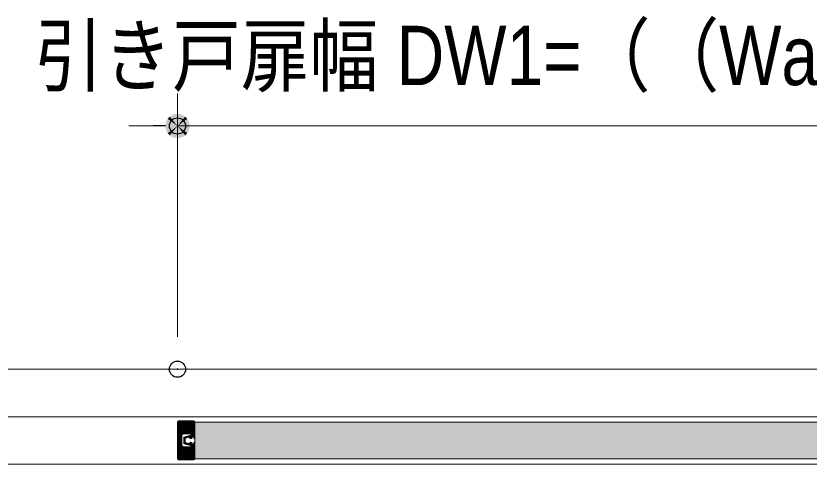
# Model space of a CAD drawing. Units: millimetres, scale not verified. Extents: x -9094 to 9094, y -4567 to 4567.
# Drawn here: x -99 to 636, y 730 to 1146 of the extents above; entities that cross this region are included whole.
import ezdxf
from ezdxf.enums import TextEntityAlignment as Align

# ---------------------------------------------------------------- set-up
doc = ezdxf.new("R2010")
doc.units = ezdxf.units.MM
doc.header["$LTSCALE"] = 30
doc.header["$PDMODE"] = 32
doc.header["$PDSIZE"] = 15
for name, color, linetype, lineweight in [('0-2_2寸法-1', 7, 'Continuous', 15), ('0-3_0', 7, 'Continuous', 25), ('0-5_3一般', 254, 'Continuous', 20)]:
    doc.layers.add(name, color=color, linetype=linetype, lineweight=lineweight)
doc.layers.add('0-4_Defpoints', color=7, linetype='Continuous')
doc.styles.add('ＭＳ Ｐゴシック', font='')
doc.styles.get('ＭＳ Ｐゴシック').set_extended_font_data('MS PGothic')

# ---------------------------------------------------------------- blocks, each defined once
blk = doc.blocks.new('_Dot')
at = {"layer": '0-3_0'}
blk.add_line((-15, 0), (-30, 0), dxfattribs=at)
for points in [[(0, 0), (-12.14, 8.82), (-10.93, 10.27)], [(0, 0), (-10.93, 10.27), (-9.56, 11.56)], [(0, 0), (-9.56, 11.56), (-8.04, 12.66)], [(0, 0), (-8.04, 12.66), (-6.39, 13.57)], [(0, 0), (-6.39, 13.57), (-4.64, 14.27)], [(0, 0), (-4.64, 14.27), (-2.81, 14.73)], [(0, 0), (-2.81, 14.73), (-0.94, 14.97)], [(0, 0), (-0.94, 14.97), (0.94, 14.97)], [(0, 0), (0.94, 14.97), (2.81, 14.73)], [(0, 0), (2.81, 14.73), (4.64, 14.27)], [(0, 0), (4.64, 14.27), (6.39, 13.57)], [(0, 0), (6.39, 13.57), (8.04, 12.66)], [(0, 0), (8.04, 12.66), (9.56, 11.56)], [(0, 0), (9.56, 11.56), (10.93, 10.27)], [(0, 0), (10.93, 10.27), (12.14, 8.82)], [(0, 0), (-15, 0), (-14.88, 1.88)], [(0, 0), (-14.88, -1.88), (-15, 0)], [(0, 0), (-14.88, 1.88), (-14.53, 3.73)], [(0, 0), (-14.53, -3.73), (-14.88, -1.88)], [(0, 0), (-14.53, 3.73), (-13.95, 5.52)], [(0, 0), (-13.95, -5.52), (-14.53, -3.73)], [(0, 0), (-13.95, 5.52), (-13.14, 7.23)], [(0, 0), (-13.14, -7.23), (-13.95, -5.52)], [(0, 0), (-13.14, 7.23), (-12.14, 8.82)], [(0, 0), (-12.14, -8.82), (-13.14, -7.23)], [(0, 0), (-10.93, -10.27), (-12.14, -8.82)], [(0, 0), (-9.56, -11.56), (-10.93, -10.27)], [(0, 0), (-8.04, -12.66), (-9.56, -11.56)], [(0, 0), (-6.39, -13.57), (-8.04, -12.66)], [(0, 0), (-4.64, -14.27), (-6.39, -13.57)], [(0, 0), (-2.81, -14.73), (-4.64, -14.27)], [(0, 0), (-0.94, -14.97), (-2.81, -14.73)], [(0, 0), (0.94, -14.97), (-0.94, -14.97)], [(0, 0), (12.14, 8.82), (13.14, 7.23)], [(0, 0), (13.14, 7.23), (13.95, 5.52)], [(0, 0), (13.95, 5.52), (14.53, 3.73)], [(0, 0), (14.53, 3.73), (14.88, 1.88)], [(0, 0), (14.88, 1.88), (15, 0)], [(0, 0), (2.81, -14.73), (0.94, -14.97)], [(0, 0), (4.64, -14.27), (2.81, -14.73)], [(0, 0), (6.39, -13.57), (4.64, -14.27)], [(0, 0), (8.04, -12.66), (6.39, -13.57)], [(0, 0), (9.56, -11.56), (8.04, -12.66)], [(0, 0), (10.93, -10.27), (9.56, -11.56)], [(0, 0), (12.14, -8.82), (10.93, -10.27)], [(0, 0), (13.14, -7.23), (12.14, -8.82)], [(0, 0), (13.95, -5.52), (13.14, -7.23)], [(0, 0), (14.53, -3.73), (13.95, -5.52)], [(0, 0), (14.88, -1.88), (14.53, -3.73)], [(0, 0), (15, 0), (14.88, -1.88)]]:
    blk.add_solid(points, dxfattribs=at)
blk = doc.blocks.new('グループ-59')
at = {"layer": '0-5_3一般', "lineweight": 18}
for p, q in [((82305, 22644), (82305, 22636)), ((82305, 22506), (82305, 22514)), ((82333, 22652), (82313, 22652)), ((82313, 22628), (82333, 22628)), ((82313, 22522), (82333, 22522)), ((82337, 22678), (82337, 22656)), ((82413, 22678), (82413, 22640)), ((82413, 22472), (82413, 22510)), ((82421, 22632), (82429, 22632)), ((82421, 22518), (82429, 22518)), ((82333, 22498), (82313, 22498)), ((82337, 22472), (82337, 22494))]:
    blk.add_line(p, q, dxfattribs=at)
at = {"layer": '0-5_3一般', "color": 7, "lineweight": 15}
for p, q in [((82305, 22644), (82305, 22636)), ((82305, 22506), (82305, 22514)), ((82333, 22652), (82313, 22652)), ((82313, 22628), (82333, 22628)), ((82313, 22522), (82333, 22522)), ((82337, 22678), (82337, 22656)), ((82361, 22656), (82361, 22678)), ((82413, 22678), (82413, 22640)), ((82413, 22472), (82413, 22510)), ((82421, 22632), (82429, 22632)), ((82421, 22518), (82429, 22518)), ((82437, 22640), (82437, 22678)), ((82437, 22510), (82437, 22472)), ((82333, 22498), (82313, 22498)), ((82337, 22472), (82337, 22494)), ((82361, 22494), (82361, 22472))]:
    blk.add_line(p, q, dxfattribs=at)
at = {"layer": '0-5_3一般'}
for p, q in [((82357.8, 22643), (82305, 22643)), ((82353.5, 22637), (82305, 22637)), ((82355.2, 22511), (82305, 22511)), ((82348.9, 22517), (82305.6, 22517)), ((82360, 22649), (82306.8, 22649)), ((82345.6, 22631), (82306.8, 22631)), ((82360.9, 22655), (82336.9, 22655)), ((82361, 22673), (82337, 22673)), ((82361, 22667), (82337, 22667)), ((82361, 22661), (82337, 22661)), ((82437, 22677), (82413, 22677)), ((82437, 22677), (82413, 22677)), ((82437, 22671), (82413, 22671)), ((82437, 22665), (82413, 22665)), ((82437, 22659), (82413, 22659)), ((82437, 22653), (82413, 22653)), ((82437, 22647), (82413, 22647)), ((82437, 22641), (82413, 22641)), ((82436.9, 22511), (82413.1, 22511)), ((82435.2, 22635), (82414.8, 22635)), ((82432.8, 22517), (82417.2, 22517)), ((82432.8, 22517), (82417.2, 22517)), ((82358.7, 22505), (82305.1, 22505)), ((82360.5, 22499), (82309.2, 22499)), ((82361, 22493), (82337, 22493)), ((82361, 22487), (82337, 22487)), ((82361, 22481), (82337, 22481)), ((82361, 22475), (82337, 22475)), ((82437, 22505), (82413, 22505)), ((82437, 22499), (82413, 22499)), ((82437, 22493), (82413, 22493)), ((82437, 22487), (82413, 22487)), ((82437, 22481), (82413, 22481)), ((82437, 22475), (82413, 22475))]:
    blk.add_line(p, q, dxfattribs=at)
at = {"layer": '0-5_3一般', "color": 7, "lineweight": 15}
blk.add_lwpolyline([(82365, 22722), (82401, 22722), (82401, 22798), (82429, 22798), (82437, 22735), (82437, 22678), (82337, 22678), (82169, 22633), (82169, 22517), (82337, 22472), (82437, 22472), (82437, 22415), (82429, 22352), (82401, 22352), (82401, 22428), (82365, 22428), (82365, 22410), (82349, 22410), (82325.3, 22433.7), (82137, 22484.2), (82137, 22665.8), (82325.3, 22716.3), (82349, 22740), (82365, 22740)], close=True, dxfattribs=at)
at = {"layer": '0-5_3一般', "lineweight": 18}
for points in [[(82361, 22656), (82361, 22678), (82337, 22678)], [(82437, 22640), (82437, 22678), (82413, 22678)], [(82437, 22510), (82437, 22472), (82413, 22472)], [(82361, 22494), (82361, 22472), (82337, 22472)]]:
    blk.add_lwpolyline(points, dxfattribs=at)
for centre, radius, start, end in [((82313, 22644), 8, 90, 180), ((82313, 22636), 8, 180, 270), ((82313, 22514), 8, 90, 180), ((82333, 22656), 4, 270, 0), ((82333, 22656), 28, 270, 360), ((82333, 22494), 28, 0, 90), ((82421, 22640), 8, 180, 270), ((82421, 22510), 8, 90, 180), ((82429, 22640), 8, 270, 360), ((82429, 22510), 8, 0, 90), ((82313, 22506), 8, 180, 270), ((82333, 22494), 4, 360, 90)]:
    blk.add_arc(centre, radius, start, end, dxfattribs=at)
at = {"layer": '0-5_3一般', "color": 7, "lineweight": 15}
for centre, radius, start, end in [((82313, 22644), 8, 90, 180), ((82313, 22636), 8, 180, 270), ((82313, 22514), 8, 90, 180), ((82333, 22656), 4, 270, 0), ((82333, 22656), 28, 270, 0), ((82333, 22494), 28, 0, 90), ((82421, 22640), 8, 180, 270), ((82421, 22510), 8, 90, 180), ((82429, 22640), 8, 270, 0), ((82429, 22510), 8, 0, 90), ((82313, 22506), 8, 180, 270), ((82333, 22494), 4, 0, 90)]:
    blk.add_arc(centre, radius, start, end, dxfattribs=at)
at = {"layer": '0-5_3一般'}
for points in [[(82325.3, 22716.3), (82365, 22740), (82349, 22740)], [(82325.3, 22716.3), (82365, 22722), (82365, 22740)], [(82401, 22798), (82437, 22735), (82429, 22798)], [(82401, 22798), (82437, 22678), (82437, 22735)], [(82401, 22798), (82401, 22722), (82437, 22678)], [(82337, 22678), (82325.3, 22716.3), (82137, 22665.8)], [(82337, 22678), (82137, 22665.8), (82169, 22633)], [(82169, 22633), (82137, 22665.8), (82137, 22484.2)], [(82169, 22633), (82137, 22484.2), (82169, 22517)], [(82169, 22517), (82137, 22484.2), (82325.3, 22433.7)], [(82169, 22517), (82437, 22415), (82337, 22472)], [(82169, 22517), (82401, 22428), (82437, 22415)], [(82169, 22517), (82365, 22428), (82401, 22428)], [(82169, 22517), (82325.3, 22433.7), (82365, 22428)], [(82437, 22678), (82365, 22722), (82325.3, 22716.3)], [(82437, 22678), (82325.3, 22716.3), (82337, 22678)], [(82437, 22678), (82401, 22722), (82365, 22722)], [(82365, 22428), (82325.3, 22433.7), (82349, 22410)], [(82337, 22472), (82437, 22415), (82437, 22472)], [(82365, 22428), (82349, 22410), (82365, 22410)], [(82437, 22415), (82401, 22428), (82401, 22352)], [(82437, 22415), (82401, 22352), (82429, 22352)]]:
    blk.add_solid(points, dxfattribs=at)
blk = doc.blocks.new('グループ-60')
at = {"layer": '0-5_3一般'}
for p, q in [((82437, 23082), (81957, 23082)), ((82437, 23076), (81957, 23076)), ((82437, 23070), (81957, 23070)), ((82437, 23064), (81957, 23064)), ((82436.8, 23088), (81957.2, 23088)), ((82435.6, 23094), (81958.4, 23094)), ((82432.9, 23100), (81961.1, 23100)), ((82428.4, 23106), (81965.6, 23106)), ((82420, 23112), (81974, 23112)), ((82437, 23058), (81987, 23058)), ((82437, 23052), (81987, 23052)), ((82437, 23046), (81987, 23046)), ((82437, 23040), (81987, 23040)), ((82437, 23034), (81987, 23034)), ((82437, 23028), (81987, 23028)), ((82437, 23022), (81987, 23022)), ((82437, 23016), (81987, 23016)), ((82437, 23010), (81987, 23010)), ((82437, 23004), (81987, 23004)), ((82437, 22998), (81987, 22998)), ((82437, 22992), (81987, 22992)), ((82437, 22986), (81987, 22986)), ((82437, 22980), (81987, 22980)), ((82437, 22974), (81987, 22974)), ((82437, 22968), (81987, 22968)), ((82437, 22962), (81987, 22962)), ((82437, 22956), (81987, 22956)), ((82365, 23025), (82029, 23025)), ((82365, 23019), (82029, 23019)), ((82365, 23013), (82029, 23013)), ((82365, 23007), (82029, 23007)), ((82365, 23001), (82029, 23001)), ((82365, 22995), (82029, 22995)), ((82365, 22989), (82029, 22989)), ((82365, 22983), (82029, 22983)), ((82365, 22977), (82029, 22977)), ((82365, 22971), (82029, 22971)), ((82365, 22965), (82029, 22965)), ((82365, 22959), (82029, 22959)), ((82365, 22953), (82029, 22953)), ((82364.3, 23031), (82029.7, 23031)), ((82362.4, 23037), (82031.6, 23037)), ((82107, 23043), (82035, 23043)), ((82101, 23049), (82041, 23049)), ((82095, 23055), (82059, 23055)), ((82359, 23043), (82287, 23043)), ((82353, 23049), (82293, 23049)), ((82335, 23055), (82299, 23055)), ((82437, 22950), (81987, 22950)), ((82437, 22926), (81987, 22926)), ((82437, 22920), (81987, 22920)), ((82437, 22914), (81987, 22914)), ((82437, 22890), (81987, 22890)), ((82437, 22884), (81987, 22884)), ((82437, 22878), (81987, 22878)), ((82437, 22872), (81987, 22872)), ((82437, 22866), (81987, 22866)), ((82437, 22860), (81987, 22860)), ((82437, 22854), (81987, 22854)), ((82437, 22848), (81987, 22848)), ((82437, 22842), (81987, 22842)), ((82437, 22836), (81987, 22836)), ((82437, 22830), (81987, 22830)), ((82437, 22824), (81987, 22824)), ((82437, 22818), (81987, 22818)), ((82437, 22812), (81987, 22812)), ((82437, 22806), (81987, 22806)), ((82401, 22794), (81987, 22794)), ((82401, 22788), (81987, 22788)), ((82401, 22782), (81987, 22782)), ((82401, 22776), (81987, 22776)), ((82401, 22770), (81987, 22770)), ((82401, 22764), (81987, 22764)), ((82401, 22758), (81987, 22758)), ((82118.3, 22752), (81987, 22752)), ((82105.7, 22746), (81987, 22746)), ((82097.6, 22740), (81987, 22740)), ((82091.6, 22734), (81987, 22734)), ((82437, 22944), (81987.5, 22944)), ((82437, 22908), (81988.5, 22908)), ((82437, 22896), (81991.5, 22896)), ((82437, 22932), (81992.5, 22932)), ((82437, 22938), (81993.5, 22938)), ((82437, 22902), (81994.5, 22902)), ((82365, 22947), (82029, 22947)), ((82368.5, 22941), (82029, 22941)), ((82373.5, 22935), (82029, 22935)), ((82367.5, 22929), (82029, 22929)), ((82365, 22923), (82029, 22923)), ((82365, 22917), (82029, 22917)), ((82365, 22911), (82029, 22911)), ((82369.5, 22905), (82029, 22905)), ((82372.5, 22899), (82029, 22899)), ((82366.5, 22893), (82029, 22893)), ((82365, 22887), (82029, 22887)), ((82365, 22881), (82029, 22881)), ((82365, 22875), (82029, 22875)), ((82365, 22869), (82029, 22869)), ((82365, 22863), (82029, 22863)), ((82365, 22857), (82029, 22857)), ((82365, 22851), (82029, 22851)), ((82365, 22845), (82029, 22845)), ((82365, 22839), (82029, 22839)), ((82365, 22833), (82029, 22833)), ((82364.8, 22827), (82029.2, 22827)), ((82363.6, 22821), (82030.4, 22821)), ((82360.9, 22815), (82033.1, 22815)), ((82356.4, 22809), (82037.6, 22809)), ((82348, 22803), (82046, 22803)), ((82401, 22752), (82365, 22752)), ((82401, 22746), (82365, 22746)), ((82401, 22740), (82365, 22740)), ((82401, 22734), (82365, 22734)), ((82437, 22800), (82401, 22800)), ((82087.1, 22728), (81987, 22728)), ((82083.4, 22722), (81987, 22722)), ((82081, 22716), (81987, 22716)), ((82079.1, 22710), (81987, 22710)), ((82077.7, 22704), (81987, 22704)), ((82077.2, 22698), (81987, 22698)), ((82077, 22692), (81987, 22692)), ((82077, 22686), (81987, 22686)), ((82077, 22680), (81987, 22680)), ((82077, 22674), (81987, 22674)), ((82077, 22668), (81987, 22668)), ((82077, 22662), (81987, 22662)), ((82077, 22656), (81987, 22656)), ((82077, 22650), (81987, 22650)), ((82077, 22644), (81987, 22644)), ((82077, 22638), (81987, 22638)), ((82077, 22632), (81987, 22632)), ((82077, 22626), (81987, 22626)), ((82077, 22620), (81987, 22620)), ((82077, 22614), (81987, 22614)), ((82077, 22608), (81987, 22608)), ((82077, 22602), (81987, 22602)), ((82077, 22596), (81987, 22596)), ((82077, 22590), (81987, 22590)), ((82077, 22584), (81987, 22584)), ((82077, 22578), (81987, 22578)), ((82077, 22572), (81987, 22572)), ((82077, 22566), (81987, 22566)), ((82077, 22560), (81987, 22560)), ((82077, 22554), (81987, 22554)), ((82077, 22548), (81987, 22548)), ((82077, 22542), (81987, 22542)), ((82077, 22536), (81987, 22536)), ((82077, 22530), (81987, 22530)), ((82077, 22524), (81987, 22524)), ((82077, 22518), (81987, 22518)), ((82077, 22512), (81987, 22512)), ((82401, 22728), (82365, 22728)), ((82077, 22506), (81987, 22506)), ((82077, 22500), (81987, 22500)), ((82077, 22494), (81987, 22494)), ((82077, 22488), (81987, 22488)), ((82077, 22482), (81987, 22482)), ((82077, 22476), (81987, 22476)), ((82077, 22470), (81987, 22470)), ((82077, 22464), (81987, 22464)), ((82077, 22458), (81987, 22458)), ((82077.2, 22452), (81987, 22452)), ((82077.7, 22446), (81987, 22446)), ((82079.1, 22440), (81987, 22440)), ((82081, 22434), (81987, 22434)), ((82083.4, 22428), (81987, 22428)), ((82087.1, 22422), (81987, 22422)), ((82091.6, 22416), (81987, 22416)), ((82097.6, 22410), (81987, 22410)), ((82105.7, 22404), (81987, 22404)), ((82118.3, 22398), (81987, 22398)), ((82401, 22392), (81987, 22392)), ((82401, 22386), (81987, 22386)), ((82401, 22380), (81987, 22380)), ((82401, 22374), (81987, 22374)), ((82401, 22368), (81987, 22368)), ((82401, 22362), (81987, 22362)), ((82401, 22356), (81987, 22356)), ((82437, 22344), (81987, 22344)), ((82437, 22338), (81987, 22338)), ((82437, 22332), (81987, 22332)), ((82437, 22326), (81987, 22326)), ((82437, 22320), (81987, 22320)), ((82437, 22314), (81987, 22314)), ((82437, 22308), (81987, 22308)), ((82437, 22302), (81987, 22302)), ((82437, 22296), (81987, 22296)), ((82437, 22290), (81987, 22290)), ((82365, 22320), (82029, 22320)), ((82365, 22314), (82029, 22314)), ((82365, 22308), (82029, 22308)), ((82365, 22302), (82029, 22302)), ((82365, 22296), (82029, 22296)), ((82365, 22290), (82029, 22290)), ((82364.3, 22326), (82029.7, 22326)), ((82362.4, 22332), (82031.6, 22332)), ((82359, 22338), (82035, 22338)), ((82353, 22344), (82041, 22344)), ((82335, 22350), (82059, 22350)), ((82401, 22422), (82365, 22422)), ((82401, 22416), (82365, 22416)), ((82401, 22410), (82365, 22410)), ((82401, 22404), (82365, 22404)), ((82401, 22398), (82365, 22398)), ((82437, 22350), (82401, 22350)), ((82437, 22086), (81957, 22086)), ((82437, 22080), (81957, 22080)), ((82437, 22074), (81957, 22074)), ((82437, 22068), (81957, 22068)), ((82437, 22284), (81987, 22284)), ((82437, 22278), (81987, 22278)), ((82437, 22272), (81987, 22272)), ((82437, 22266), (81987, 22266)), ((82437, 22260), (81987, 22260)), ((82437, 22236), (81987, 22236)), ((82437, 22230), (81987, 22230)), ((82437, 22224), (81987, 22224)), ((82437, 22200), (81987, 22200)), ((82437, 22194), (81987, 22194)), ((82437, 22188), (81987, 22188)), ((82437, 22182), (81987, 22182)), ((82437, 22176), (81987, 22176)), ((82437, 22170), (81987, 22170)), ((82437, 22164), (81987, 22164)), ((82437, 22158), (81987, 22158)), ((82437, 22152), (81987, 22152)), ((82437, 22146), (81987, 22146)), ((82437, 22140), (81987, 22140)), ((82437, 22134), (81987, 22134)), ((82437, 22128), (81987, 22128)), ((82437, 22122), (81987, 22122)), ((82437, 22116), (81987, 22116)), ((82437, 22110), (81987, 22110)), ((82437, 22104), (81987, 22104)), ((82437, 22098), (81987, 22098)), ((82437, 22092), (81987, 22092)), ((82437, 22206), (81987.5, 22206)), ((82437, 22242), (81988.5, 22242)), ((82437, 22254), (81991.5, 22254)), ((82437, 22218), (81992.5, 22218)), ((82437, 22212), (81993.5, 22212)), ((82437, 22248), (81994.5, 22248)), ((82365, 22284), (82029, 22284)), ((82365, 22278), (82029, 22278)), ((82365, 22272), (82029, 22272)), ((82365, 22266), (82029, 22266)), ((82365, 22260), (82029, 22260)), ((82369.5, 22254), (82029, 22254)), ((82372.5, 22248), (82029, 22248)), ((82366.5, 22242), (82029, 22242)), ((82365, 22236), (82029, 22236)), ((82365, 22230), (82029, 22230)), ((82365, 22224), (82029, 22224)), ((82370.5, 22218), (82029, 22218)), ((82371.5, 22212), (82029, 22212)), ((82365.5, 22206), (82029, 22206)), ((82365, 22200), (82029, 22200)), ((82365, 22194), (82029, 22194)), ((82365, 22188), (82029, 22188)), ((82365, 22182), (82029, 22182)), ((82365, 22176), (82029, 22176)), ((82365, 22170), (82029, 22170)), ((82365, 22164), (82029, 22164)), ((82365, 22158), (82029, 22158)), ((82365, 22152), (82029, 22152)), ((82365, 22146), (82029, 22146)), ((82365, 22140), (82029, 22140)), ((82365, 22134), (82029, 22134)), ((82365, 22128), (82029, 22128)), ((82364.8, 22122), (82029.2, 22122)), ((82363.6, 22116), (82030.4, 22116)), ((82360.9, 22110), (82033.1, 22110)), ((82104, 22104), (82037.6, 22104)), ((82098, 22098), (82046, 22098)), ((82356.4, 22104), (82290, 22104)), ((82348, 22098), (82296, 22098)), ((82436.8, 22062), (81957.2, 22062)), ((82435.6, 22056), (81958.4, 22056)), ((82432.9, 22050), (81961.1, 22050)), ((82428.4, 22044), (81965.6, 22044)), ((82420, 22038), (81974, 22038))]:
    blk.add_line(p, q, dxfattribs=at)
at = {"layer": '0-5_3一般', "lineweight": 18}
for p, q in [((82407, 23115), (81987, 23115)), ((82029, 22830), (82029, 23025)), ((82335, 22800), (82059, 22800)), ((82077, 22455), (82077, 22695)), ((82029, 22320), (82029, 22125)), ((82335, 22350), (82059, 22350)), ((81987, 22035), (82407, 22035))]:
    blk.add_line(p, q, dxfattribs=at)
at = {"layer": '0-5_3一般', "color": 7, "lineweight": 15}
for p, q in [((82407, 23115), (81987, 23115)), ((82029, 22830), (82029, 23025)), ((82335, 22800), (82059, 22800)), ((82077, 22455), (82077, 22695)), ((82029, 22320), (82029, 22125)), ((82335, 22350), (82059, 22350)), ((81987, 22035), (82407, 22035))]:
    blk.add_line(p, q, dxfattribs=at)
blk.add_lwpolyline([(81987, 22099), (81954, 22099), (81954, 23051), (81987, 23051)], close=True, dxfattribs=at)
at = {"layer": '0-5_3一般', "lineweight": 18}
for points in [[(81957, 23085), (81957, 23058), (81987, 23058), (81987, 22944.5)], [(82059, 23055), (82095, 23055), (82107, 23043), (82287, 23043), (82299, 23055), (82335, 23055)], [(82137, 22755), (82365, 22755), (82365, 22728), (82401, 22728), (82401, 22800), (82437, 22800), (82437, 23085)], [(82365, 23025), (82365, 22944.5), (82374, 22935.5), (82365, 22926.5), (82365, 22909.5), (82374, 22900.5), (82365, 22891.5), (82365, 22830)], [(81987, 22944.5), (81996, 22935.5), (81987, 22926.5), (81987, 22909.5), (81996, 22900.5), (81987, 22891.5), (81987, 22258.5), (81996, 22249.5), (81987, 22240.5), (81987, 22223.5), (81996, 22214.5), (81987, 22205.5), (81987, 22092), (81957, 22092), (81957, 22065)], [(82437, 22065), (82437, 22350), (82401, 22350), (82401, 22422), (82365, 22422), (82365, 22395), (82137, 22395)], [(82365, 22125), (82365, 22205.5), (82374, 22214.5), (82365, 22223.5), (82365, 22240.5), (82374, 22249.5), (82365, 22258.5), (82365, 22320)], [(82059, 22095), (82095, 22095), (82107, 22107), (82287, 22107), (82299, 22095), (82335, 22095)]]:
    blk.add_lwpolyline(points, dxfattribs=at)
at = {"layer": '0-5_3一般', "color": 7, "lineweight": 15}
for points in [[(81957, 23085), (81957, 23058), (81987, 23058), (81987, 22944.5)], [(82059, 23055), (82095, 23055), (82107, 23043), (82287, 23043), (82299, 23055), (82335, 23055)], [(82137, 22755), (82365, 22755), (82365, 22728), (82401, 22728), (82401, 22800), (82437, 22800), (82437, 23085)], [(82365, 23025), (82365, 22944.5), (82374, 22935.5), (82365, 22926.5), (82365, 22909.5), (82374, 22900.5), (82365, 22891.5), (82365, 22830)], [(81987, 22944.5), (81996, 22935.5), (81987, 22926.5), (81987, 22909.5), (81996, 22900.5), (81987, 22891.5), (81987, 22258.5), (81996, 22249.5), (81987, 22240.5), (81987, 22223.5), (81996, 22214.5), (81987, 22205.5), (81987, 22092), (81957, 22092), (81957, 22065)], [(82437, 22065), (82437, 22350), (82401, 22350), (82401, 22422), (82365, 22422), (82365, 22395), (82137, 22395)], [(82365, 22125), (82365, 22205.5), (82374, 22214.5), (82365, 22223.5), (82365, 22240.5), (82374, 22249.5), (82365, 22258.5), (82365, 22320)], [(82059, 22095), (82095, 22095), (82107, 22107), (82287, 22107), (82299, 22095), (82335, 22095)]]:
    blk.add_lwpolyline(points, dxfattribs=at)
at = {"layer": '0-5_3一般', "lineweight": 18}
for centre, radius, start, end in [((81987, 23085), 30, 90, 180), ((82059, 23025), 30, 90, 180), ((82335, 23025), 30, 360, 90), ((82407, 23085), 30, 360, 90), ((82059, 22830), 30, 180, 270), ((82137, 22695), 60, 90, 180), ((82335, 22830), 30, 270, 0), ((82059, 22320), 30, 90, 180), ((82137, 22455), 60, 180, 270), ((82335, 22320), 30, 360, 90), ((82059, 22125), 30, 180, 270), ((82335, 22125), 30, 270, 0), ((81987, 22065), 30, 180, 270), ((82407, 22065), 30, 270, 0)]:
    blk.add_arc(centre, radius, start, end, dxfattribs=at)
at = {"layer": '0-5_3一般', "color": 7, "lineweight": 15}
for centre, radius, start, end in [((81987, 23085), 30, 90, 180), ((82059, 23025), 30, 90, 180), ((82335, 23025), 30, 0, 90), ((82407, 23085), 30, 0, 90), ((82059, 22830), 30, 180, 270), ((82137, 22695), 60, 90, 180), ((82335, 22830), 30, 270, 0), ((82059, 22320), 30, 90, 180), ((82137, 22455), 60, 180, 270), ((82335, 22320), 30, 0, 90), ((82059, 22125), 30, 180, 270), ((82335, 22125), 30, 270, 0), ((81987, 22065), 30, 180, 270), ((82407, 22065), 30, 270, 0)]:
    blk.add_arc(centre, radius, start, end, dxfattribs=at)
at = {"layer": '0-5_3一般'}
blk.add_solid([(81987, 22099), (81987, 23051), (81954, 22099), (81954, 23051)], dxfattribs=at)
blk = doc.blocks.new('グループ-61')
at = {"layer": '0-5_3一般', "color": 7, "lineweight": 15}
blk.add_line((82437, 22065), (82437, 23085), dxfattribs=at)
at = {"layer": '0-5_3一般'}
for name in ['グループ-60', 'グループ-59']:
    blk.add_blockref(name, (0, 0), dxfattribs=at)
blk = doc.blocks.new('グループ-65')
at = {"layer": '0-5_3一般', "color": 7, "lineweight": 15}
blk.add_lwpolyline([(82437, 23085), (106317, 23085), (106317, 22065), (82437, 22065)], close=True, dxfattribs=at)
at = {"layer": '0-5_3一般'}
blk.add_solid([(82437, 23085), (82437, 22065), (106317, 23085), (106317, 22065)], dxfattribs=at)
blk.add_blockref('グループ-61', (0, 0), dxfattribs=at)
blk = doc.blocks.new('グループ-73')
at = {"layer": '0-5_3一般', "color": 7, "lineweight": 15}
for points in [[(57600, 24555), (131160, 24555), (131160, 23235), (57600, 23235)], [(57600, 23235), (131160, 23235), (131160, 21915), (57600, 21915)]]:
    blk.add_lwpolyline(points, close=True, dxfattribs=at)
at = {"layer": '0-5_3一般'}
blk.add_blockref('グループ-65', (0, 0), dxfattribs=at)
blk = doc.blocks.new('グループ-74')
at = {"layer": '0-5_3一般'}
blk.add_blockref('グループ-73', (0, 0), dxfattribs=at)

msp = doc.modelspace()

# ---------------------------------------------------------------- linework, layer by layer
at = {"layer": '0-2_2寸法-1'}
for p, q in [((50.65, 848.5), (50.65, 1074)), ((28.14, 1044), (5.63, 1044)), ((878.65, 1044), (50.65, 1044))]:
    msp.add_line(p, q, dxfattribs=at)
at = {"layer": '0-4_Defpoints'}
for p in [(50.65, 1044), (50.65, 818.5)]:
    msp.add_point(p, dxfattribs=at)

# ---------------------------------------------------------------- block references
at = {"layer": '0-2_2寸法-1', "xscale": 0.7503418, "yscale": 0.7503418}
msp.add_blockref('_Dot', (50.65, 1044), dxfattribs=at)
at = {"layer": '0-5_3一般', "xscale": 0.03333333, "yscale": 0.03333333}
msp.add_blockref('グループ-74', (-2681.25, 0), dxfattribs=at)

# ---------------------------------------------------------------- texts
at = {"layer": '0-2_2寸法-1', "style": 'ＭＳ Ｐゴシック', "width": 0.85}
msp.add_text('引き戸扉幅 DW1=（（Wa-88）+32）/3', height=54.99, dxfattribs=at).set_placement((-81.89, 1065.39), align=Align.BOTTOM_LEFT)

doc.saveas('drawing.dxf')
